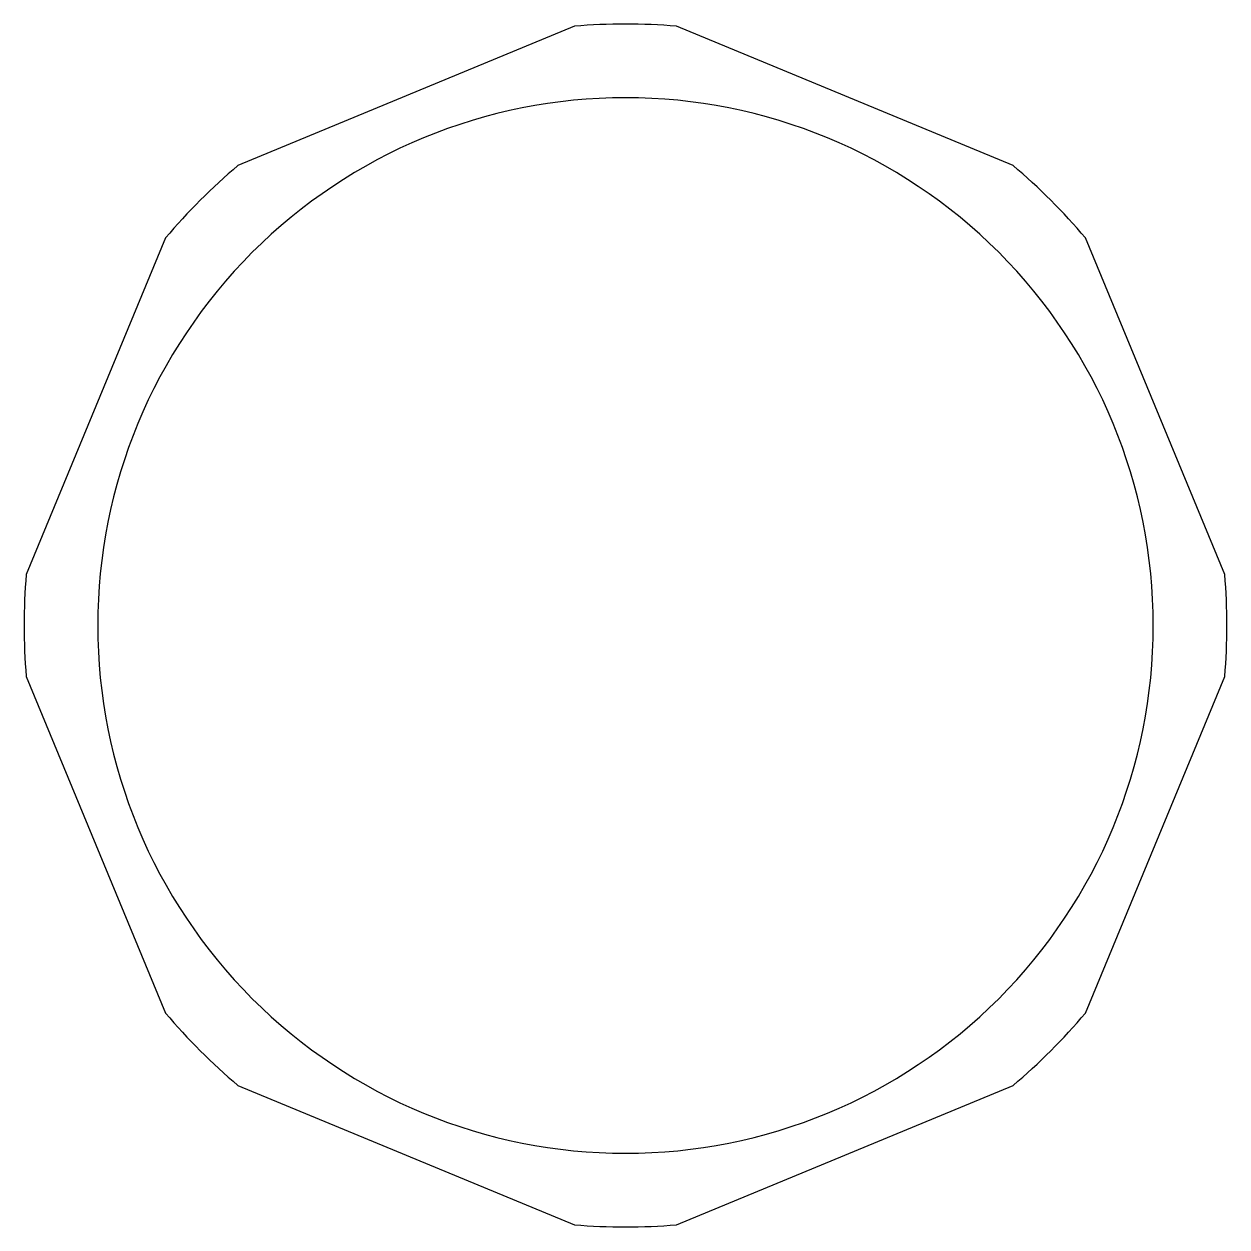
# Model space of a CAD drawing. Extents: x 149.9 to 198.9, y 194.6 to 243.6.
import ezdxf

# ---------------------------------------------------------------- set-up
doc = ezdxf.new("R2010")
doc.units = 0
doc.layers.get('0').update_dxf_attribs({"linetype": 'CONTINUOUS'})

msp = doc.modelspace()

# ---------------------------------------------------------------- linework, layer by layer
for points in [[(174.414, 194.602, 0.021277), (176.496, 194.691), (183.349, 197.529), (190.203, 200.368, 0.042572), (193.148, 203.313), (195.986, 210.166), (198.825, 217.02, 0.021277), (198.914, 219.102, 0.021277), (198.825, 221.184), (195.986, 228.038), (193.148, 234.891, 0.042572), (190.203, 237.836), (183.349, 240.675), (176.496, 243.513, 0.021277), (174.414, 243.602, 0.021277), (172.332, 243.513), (165.478, 240.675), (158.625, 237.836, 0.042572), (155.68, 234.891), (152.841, 228.038), (150.002, 221.184, 0.021277), (149.914, 219.102, 0.021277), (150.002, 217.02), (152.841, 210.166), (155.68, 203.313, 0.042572), (158.625, 200.368), (165.478, 197.529), (172.332, 194.691, 0.021277)], [(174.414, 197.602, 0.414214), (195.914, 219.102, 0.414214), (174.414, 240.602, 0.414214), (152.914, 219.102, 0.414214)]]:
    msp.add_lwpolyline(points, format="xyb", close=True)

doc.saveas('drawing.dxf')
